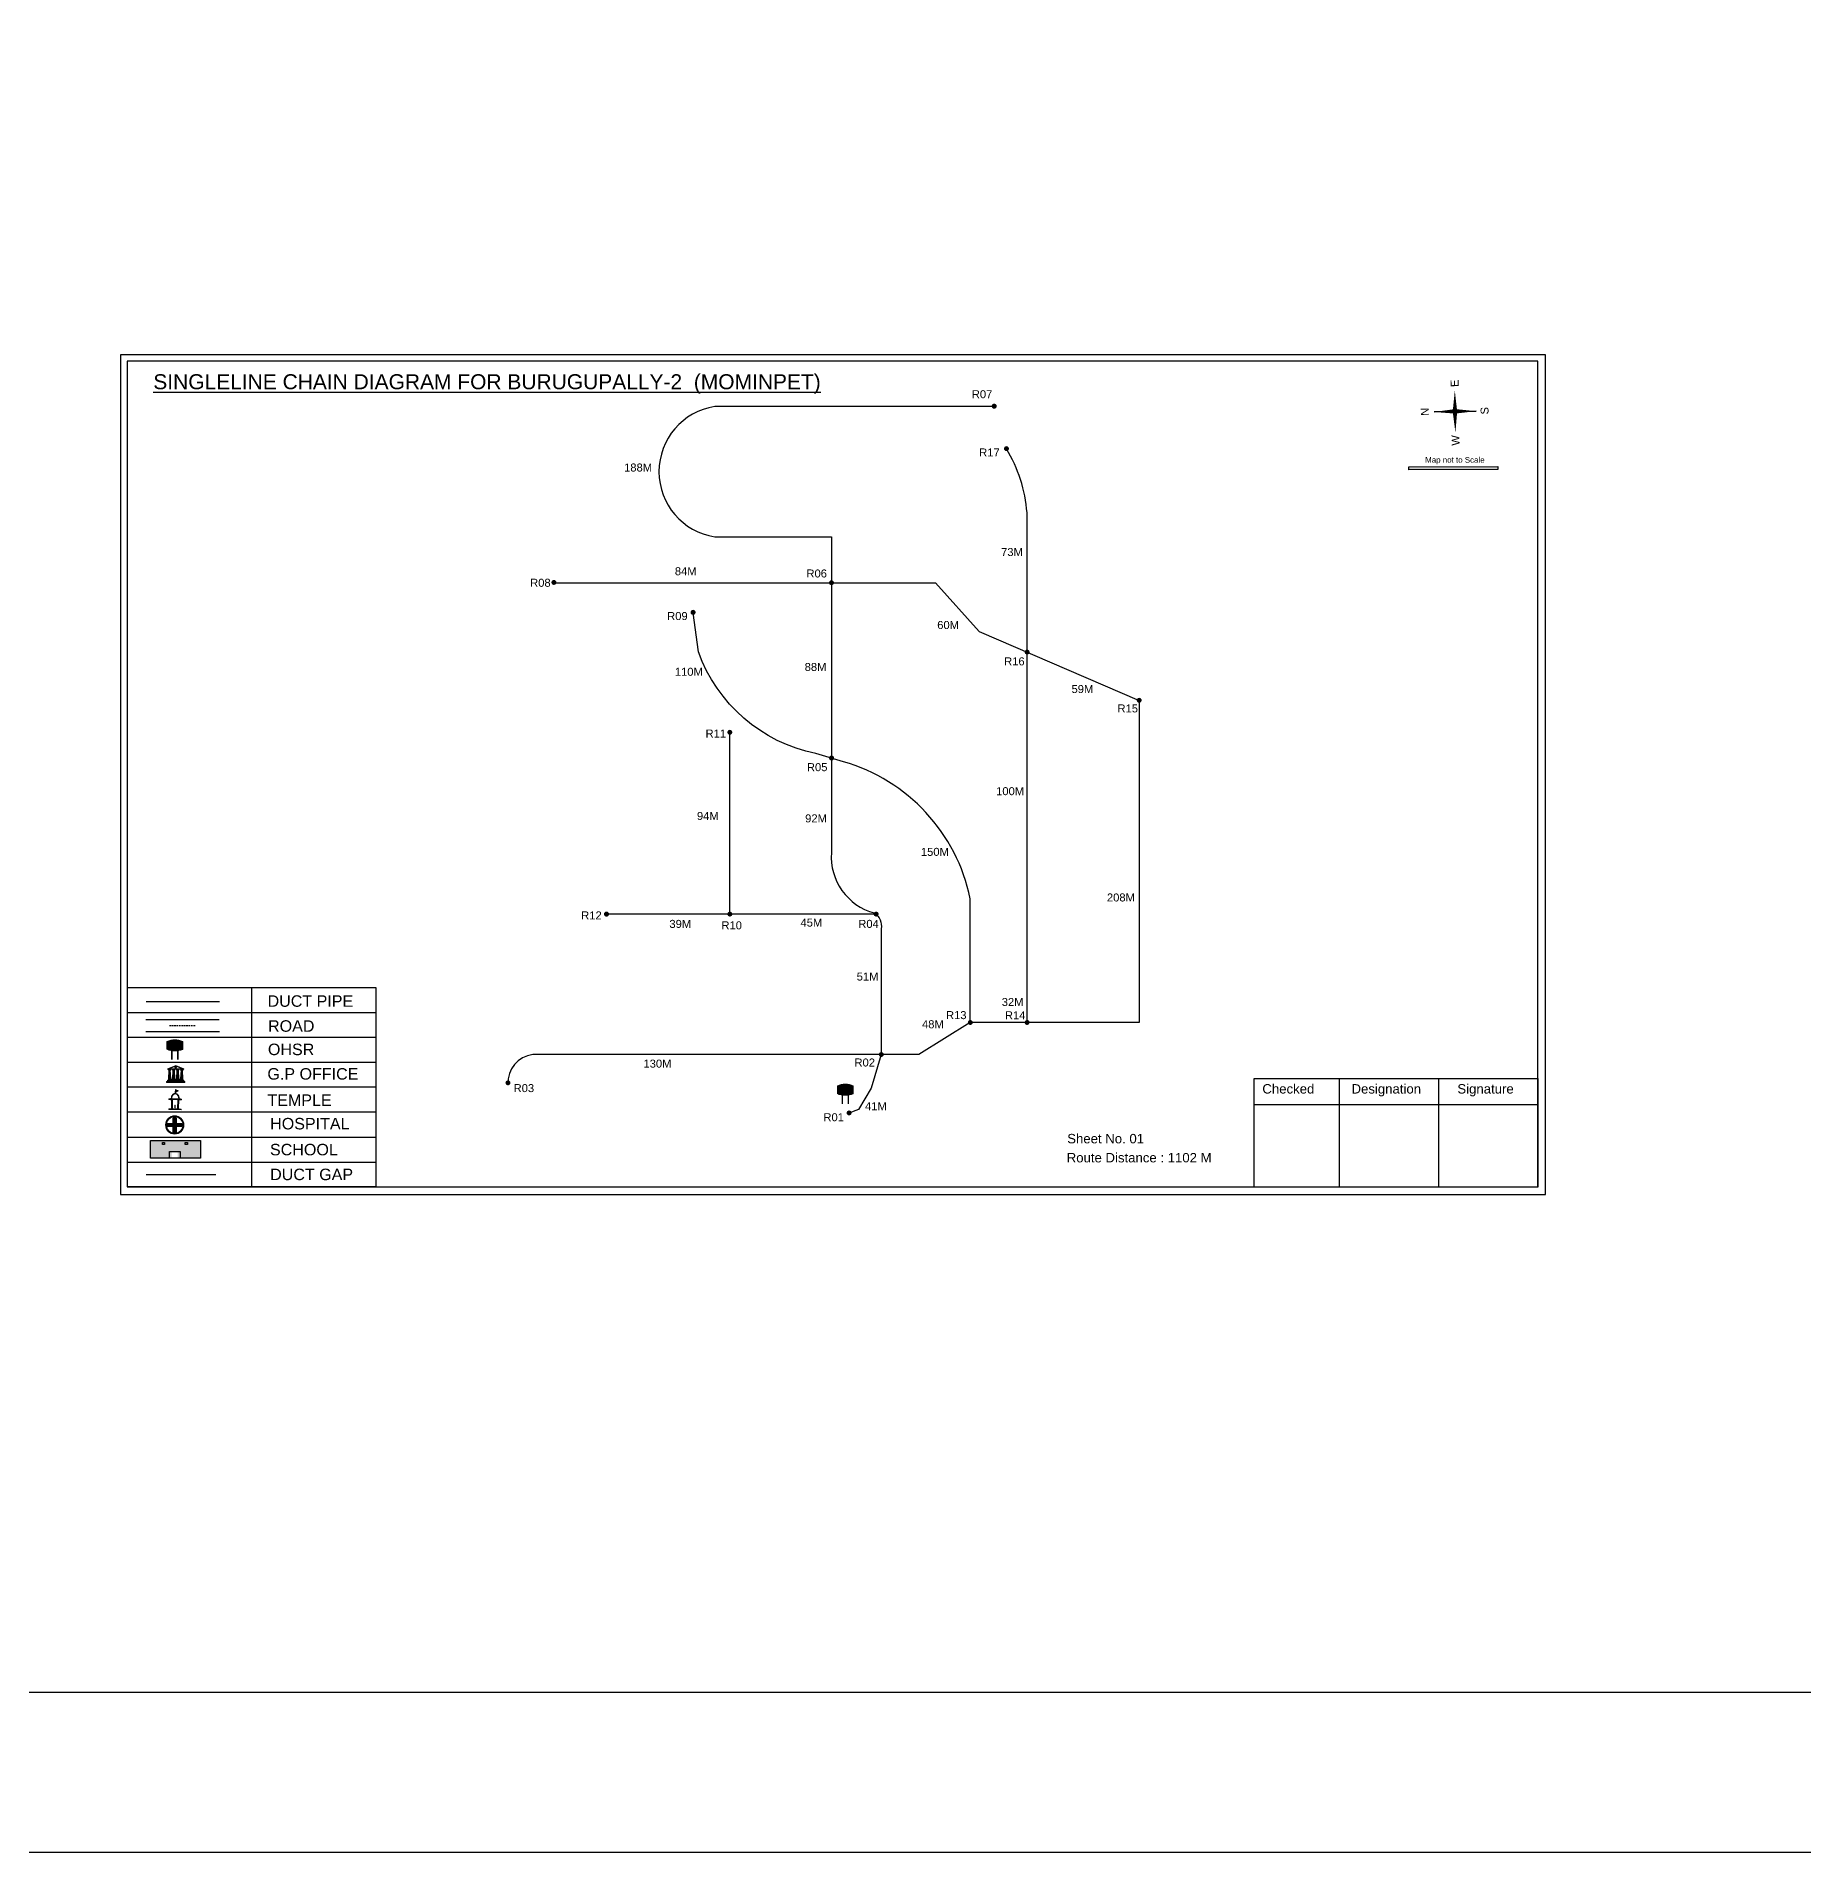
# Model space of a CAD drawing. Header units: inches. Extents: x -512 to 3904, y -21409 to -15407.
# Drawn here: x 592 to 1696, y -21409 to -20275 of the extents above; entities that cross this region are included whole.
import ezdxf

# ---------------------------------------------------------------- set-up
doc = ezdxf.new("R2010")
doc.units = ezdxf.units.IN
doc.header["$MEASUREMENT"] = 0
doc.linetypes.add('DASHEDX2', pattern=[1.5, 1, -0.5])
for name, color, linetype in [('LANDMARK', 7, 'Continuous'), ('OHT', 7, 'Continuous'), ('pipe', 5, 'Continuous')]:
    doc.layers.add(name, color=color, linetype=linetype)
doc.styles.get("Standard").update_dxf_attribs({"font": 'arial.ttf'})

# ---------------------------------------------------------------- blocks, each defined once
blk = doc.blocks.new('OHT')
at = {"linetype": 'Continuous', "lineweight": 0, "true_color": 0x0ffffc}
blk.add_hatch(color=4, dxfattribs=at).paths.add_polyline_path([(0.012, 1), (0, 1, 0.101323), (-0.4, 0.916), (-0.4, 0.525, 0.194075), (0.399, 0.521), (0.399, 0.921, 0.097877)])
at = {"color": 4, "linetype": 'Continuous', "lineweight": 0, "true_color": 0x0ffffc, "flags": 128}
for points in [[(-0.4, 0.525), (-0.4, 0.916)], [(0.399, 0.521), (0.399, 0.921)]]:
    blk.add_lwpolyline(points, dxfattribs=at)
at = {"color": 4, "linetype": 'Continuous', "lineweight": 0, "true_color": 0x0ffffc, "const_width": 0.075, "flags": 128}
for points in [[(-0.15, 0), (-0.15, 0.475)], [(0.15, 0), (0.15, 0.473)]]:
    blk.add_lwpolyline(points, dxfattribs=at)
at = {"color": 4, "linetype": 'Continuous', "lineweight": 0, "true_color": 0x0ffffc}
for centre, radius, start, end in [((0.006, -0.019), 1.019, 67.31091, 113.47108), ((0.004, 1.513), 1.068, 247.76824, 291.70073)]:
    blk.add_arc(centre, radius, start, end, dxfattribs=at)
blk = doc.blocks.new('Government_Office')
at = {"linetype": 'Continuous', "lineweight": 0, "true_color": 0xff0000}
for points in [[(-0.5, 0.05), (0.5, 0.05), (0.5, 0), (-0.5, 0)], [(-0.45, 0.08), (-0.45, 0.12), (0.45, 0.12), (0.45, 0.08)], [(-0.4, 0.14), (-0.4, 0.18), (0.4, 0.18), (0.4, 0.14)]]:
    blk.add_hatch(color=1, dxfattribs=at).paths.add_polyline_path(points)
h = blk.add_hatch(color=1, dxfattribs=at)
h.paths.add_polyline_path([(0.44, 0.72), (0.45, 0.75), (0, 0.93), (-0.45, 0.75), (-0.44, 0.72)])
h.paths.add_polyline_path([(0.36, 0.75), (-0.36, 0.75), (0, 0.9)], flags=16)
h.paths.add_polyline_path([(0, 0.78, -1), (0, 0.87, -1)], flags=0)
h = blk.add_hatch(color=1, dxfattribs=at)
edge = h.paths.add_edge_path()
edge.add_line((-0.27, 0.2), (-0.3, 0.68))
edge.add_line((-0.3, 0.68), (-0.29, 0.68))
edge.add_arc((-0.28, 0.69), 0.0176, 225.304, 441.5659)
edge.add_line((-0.28, 0.7), (-0.39, 0.7))
edge.add_arc((-0.39, 0.69), 0.0176, 98.4341, 314.696)
edge.add_line((-0.38, 0.68), (-0.37, 0.68))
edge.add_line((-0.37, 0.68), (-0.4, 0.2))
edge.add_line((-0.4, 0.2), (-0.27, 0.2))
h = blk.add_hatch(color=1, dxfattribs=at)
edge = h.paths.add_edge_path()
edge.add_line((-0.05, 0.2), (-0.07, 0.68))
edge.add_line((-0.07, 0.68), (-0.07, 0.68))
edge.add_arc((-0.05, 0.69), 0.0176, 225.304, 441.5659)
edge.add_line((-0.05, 0.7), (-0.17, 0.7))
edge.add_arc((-0.17, 0.69), 0.0176, 98.4341, 314.696)
edge.add_line((-0.16, 0.68), (-0.15, 0.68))
edge.add_line((-0.15, 0.68), (-0.18, 0.2))
edge.add_line((-0.18, 0.2), (-0.05, 0.2))
h = blk.add_hatch(color=1, dxfattribs=at)
edge = h.paths.add_edge_path()
edge.add_arc((0, 0.83), 0.0467, 90, 270)
edge.add_arc((0, 0.83), 0.0467, 270, 450)
h = blk.add_hatch(color=1, dxfattribs=at)
edge = h.paths.add_edge_path()
edge.add_line((0.18, 0.2), (0.15, 0.68))
edge.add_line((0.15, 0.68), (0.16, 0.68))
edge.add_arc((0.17, 0.69), 0.0176, 225.304, 441.5659)
edge.add_line((0.17, 0.7), (0.05, 0.7))
edge.add_arc((0.05, 0.69), 0.0176, 98.4341, 314.696)
edge.add_line((0.07, 0.68), (0.07, 0.68))
edge.add_line((0.07, 0.68), (0.05, 0.2))
edge.add_line((0.05, 0.2), (0.18, 0.2))
h = blk.add_hatch(color=1, dxfattribs=at)
edge = h.paths.add_edge_path()
edge.add_line((0.4, 0.2), (0.37, 0.68))
edge.add_line((0.37, 0.68), (0.38, 0.68))
edge.add_arc((0.39, 0.69), 0.0176, 225.304, 441.5659)
edge.add_line((0.4, 0.7), (0.28, 0.7))
edge.add_arc((0.28, 0.69), 0.0176, 98.4341, 314.696)
edge.add_line((0.29, 0.68), (0.3, 0.68))
edge.add_line((0.3, 0.68), (0.27, 0.2))
edge.add_line((0.27, 0.2), (0.4, 0.2))
at = {"color": 1, "linetype": 'Continuous', "lineweight": 0, "true_color": 0xff0000, "flags": 128}
for points in [[(-0.5, 0.05), (0.5, 0.05), (0.5, 0), (-0.5, 0)], [(-0.45, 0.75), (-0.44, 0.72), (0.44, 0.72), (0.45, 0.75), (0, 0.93)], [(-0.45, 0.08), (-0.45, 0.12), (0.45, 0.12), (0.45, 0.08)], [(-0.4, 0.14), (-0.4, 0.18), (0.4, 0.18), (0.4, 0.14)], [(-0.36, 0.75), (0.36, 0.75), (0, 0.9)]]:
    blk.add_lwpolyline(points, close=True, dxfattribs=at)
for points in [[(-0.27, 0.2), (-0.3, 0.68), (-0.29, 0.68, 1.379694), (-0.28, 0.7), (-0.39, 0.7, 1.379694), (-0.38, 0.68), (-0.37, 0.68), (-0.4, 0.2)], [(-0.05, 0.2), (-0.07, 0.68), (-0.07, 0.68, 1.379694), (-0.05, 0.7), (-0.17, 0.7, 1.379694), (-0.16, 0.68), (-0.15, 0.68), (-0.18, 0.2)], [(0, 0.87, 1), (0, 0.78, 1)], [(0.18, 0.2), (0.15, 0.68), (0.16, 0.68, 1.379694), (0.17, 0.7), (0.05, 0.7, 1.379694), (0.07, 0.68), (0.07, 0.68), (0.05, 0.2)], [(0.4, 0.2), (0.37, 0.68), (0.38, 0.68, 1.379694), (0.4, 0.7), (0.28, 0.7, 1.379694), (0.29, 0.68), (0.3, 0.68), (0.27, 0.2)]]:
    blk.add_lwpolyline(points, format="xyb", close=True, dxfattribs=at)
blk = doc.blocks.new('Temple')
at = {"linetype": 'Continuous', "lineweight": 0, "true_color": 0xff0000}
h = blk.add_hatch(color=1, dxfattribs=at)
edge = h.paths.add_edge_path()
edge.add_line((0.012, 0.857), (0, 0.85))
edge.add_line((0, 0.85), (-0.003, 0.925))
edge.add_line((-0.003, 0.925), (-0.012, 0.925))
edge.add_line((-0.012, 0.925), (-0.012, 0.806))
edge.add_spline(control_points=[(-0.012, 0.806), (-0.004, 0.807), (0.004, 0.807), (0.012, 0.806)], knot_values=[6.223801, 6.223801, 6.223801, 6.223801, 6.343965, 6.343965, 6.343965, 6.343965], degree=3, periodic=0)
edge.add_line((0.012, 0.806), (0.012, 0.857))
at = {"linetype": 'Continuous', "lineweight": 0, "true_color": 0xe66000}
blk.add_hatch(color=32, dxfattribs=at).paths.add_polyline_path([(-0.006, 1), (0.147, 0.931), (0, 0.85)])
at = {"linetype": 'Continuous', "lineweight": 0, "true_color": 0xff0000}
h = blk.add_hatch(color=1, dxfattribs=at)
edge = h.paths.add_edge_path()
edge.add_line((0.175, 0.49), (0.225, 0.49))
edge.add_line((0.225, 0.49), (0.225, 0.497))
edge.add_line((0.225, 0.497), (0.307, 0.497))
edge.add_line((0.307, 0.497), (0.307, 0.533))
edge.add_line((0.307, 0.533), (0.257, 0.533))
edge.add_line((0.257, 0.533), (0.257, 0.54))
edge.add_line((0.257, 0.54), (0.2, 0.54))
edge.add_spline(control_points=[(0.2, 0.54), (0.2, 0.589), (0.19, 0.638), (0.142, 0.743), (0.092, 0.79), (0.027, 0.805), (0.02, 0.806), (0.012, 0.806)], knot_values=[4.712389, 4.712389, 4.712389, 4.712389, 5.278166, 5.278166, 6.117402, 6.117402, 6.223801, 6.223801, 6.223801, 6.223801], degree=3, periodic=0)
edge.add_line((0.012, 0.806), (0.012, 0.79))
edge.add_line((0.012, 0.79), (-0.012, 0.79))
edge.add_line((-0.012, 0.79), (-0.012, 0.806))
edge.add_spline(control_points=[(-0.012, 0.806), (-0.055, 0.802), (-0.096, 0.781), (-0.171, 0.699), (-0.197, 0.628), (-0.2, 0.55), (-0.2, 0.545), (-0.2, 0.54)], knot_values=[6.343965, 6.343965, 6.343965, 6.343965, 6.956638, 6.956638, 7.795874, 7.795874, 7.853982, 7.853982, 7.853982, 7.853982], degree=3, periodic=0)
edge.add_line((-0.2, 0.54), (-0.257, 0.54))
edge.add_line((-0.257, 0.54), (-0.257, 0.533))
edge.add_line((-0.257, 0.533), (-0.307, 0.533))
edge.add_line((-0.307, 0.533), (-0.307, 0.497))
edge.add_line((-0.307, 0.497), (-0.225, 0.497))
edge.add_line((-0.225, 0.497), (-0.225, 0.49))
edge.add_line((-0.225, 0.49), (-0.175, 0.49))
edge.add_line((-0.175, 0.49), (-0.175, 0.07))
edge.add_arc((-0.205, 0.07), 0.03, -90, 0, ccw=False)
edge.add_line((-0.205, 0.04), (-0.257, 0.04))
edge.add_line((-0.257, 0.04), (-0.257, 0.033))
edge.add_line((-0.257, 0.033), (-0.307, 0.033))
edge.add_line((-0.307, 0.033), (-0.307, 0))
edge.add_line((-0.307, 0), (0.307, 0))
edge.add_line((0.307, 0), (0.307, 0.033))
edge.add_line((0.307, 0.033), (0.257, 0.033))
edge.add_line((0.257, 0.033), (0.257, 0.04))
edge.add_line((0.257, 0.04), (0.205, 0.04))
edge.add_arc((0.205, 0.07), 0.03, 180, 270, ccw=False)
edge.add_line((0.175, 0.07), (0.175, 0.49))
h.paths.add_polyline_path([(0.125, 0.07, -0.414214), (0.095, 0.04), (0.05, 0.04), (0.05, 0.033), (-0.05, 0.033), (-0.05, 0.04), (-0.095, 0.04, -0.414214), (-0.125, 0.07), (-0.125, 0.497), (0.125, 0.497)], flags=16)
edge = h.paths.add_edge_path(flags=16)
edge.add_ellipse((0, 0.54), major_axis=(0, 0.242), ratio=0.722808, start_angle=270, end_angle=450, ccw=False)
edge.add_line((0.175, 0.54), (-0.175, 0.54))
h.paths.add_polyline_path([(0.012, 0.23), (0.012, 0.07), (-0.012, 0.07), (-0.012, 0.23)], flags=0)
h = blk.add_hatch(color=1, dxfattribs=at)
edge = h.paths.add_edge_path()
edge.add_line((0.012, 0.79), (0.012, 0.806))
edge.add_spline(control_points=[(0.012, 0.806), (0.004, 0.807), (-0.004, 0.807), (-0.012, 0.806)], knot_values=[6.223801, 6.223801, 6.223801, 6.223801, 6.343965, 6.343965, 6.343965, 6.343965], degree=3, periodic=0)
edge.add_line((-0.012, 0.806), (-0.012, 0.79))
edge.add_line((-0.012, 0.79), (0.012, 0.79))
at = {"color": 1, "linetype": 'Continuous', "lineweight": 0, "true_color": 0xff0000, "flags": 128}
for points in [[(0.012, 0.925), (-0.012, 0.925), (-0.012, 0.79), (0.012, 0.79)], [(0.012, 0.23), (-0.012, 0.23), (-0.012, 0.07), (0.012, 0.07)]]:
    blk.add_lwpolyline(points, close=True, dxfattribs=at)
at = {"color": 32, "linetype": 'Continuous', "lineweight": 0, "true_color": 0xe66000, "flags": 128}
blk.add_lwpolyline([(-0.006, 1), (0.147, 0.931), (0, 0.85), (-0.006, 1)], dxfattribs=at)
at = {"color": 1, "linetype": 'Continuous', "lineweight": 0, "true_color": 0xff0000, "flags": 128}
blk.add_lwpolyline([(0.2, 0.54), (0.257, 0.54), (0.257, 0.533), (0.307, 0.533), (0.307, 0.497), (0.225, 0.497), (0.225, 0.49), (0.175, 0.49), (0.175, 0.07, 0.414214), (0.205, 0.04), (0.257, 0.04), (0.257, 0.033), (0.307, 0.033), (0.307, 0), (-0.307, 0), (-0.307, 0.033), (-0.257, 0.033), (-0.257, 0.04), (-0.205, 0.04, 0.414214), (-0.175, 0.07), (-0.175, 0.49), (-0.225, 0.49), (-0.225, 0.497), (-0.307, 0.497), (-0.307, 0.533), (-0.257, 0.533), (-0.257, 0.54), (-0.2, 0.54)], format="xyb", dxfattribs=at)
blk.add_lwpolyline([(-0.175, 0.54), (0.175, 0.54)], dxfattribs=at)
blk.add_lwpolyline([(0.125, 0.497), (0.125, 0.07, -0.414214), (0.095, 0.04), (0.05, 0.04), (0.05, 0.033), (-0.05, 0.033), (-0.05, 0.04), (-0.095, 0.04, -0.414214), (-0.125, 0.07), (-0.125, 0.497)], format="xyb", close=True, dxfattribs=at)
at = {"color": 1, "linetype": 'Continuous', "lineweight": 0, "true_color": 0xff0000}
blk.add_ellipse((0, 0.54), major_axis=(0, 0.242), ratio=0.722808, start_param=4.712389, end_param=7.853982, dxfattribs=at)
blk.add_open_spline([(0.2, 0.54), (0.2, 0.589), (0.19, 0.638), (0.142, 0.743), (0.092, 0.79), (-0.023, 0.816), (-0.085, 0.794), (-0.171, 0.699), (-0.197, 0.628), (-0.2, 0.55), (-0.2, 0.545), (-0.2, 0.54)], degree=3, knots=[4.712389, 4.712389, 4.712389, 4.712389, 5.278166, 5.278166, 6.117402, 6.117402, 6.956638, 6.956638, 7.795874, 7.795874, 7.853982, 7.853982, 7.853982, 7.853982], dxfattribs=at)
blk = doc.blocks.new('*U139')
at = {"color": 0, "linetype": 'DASHEDX2', "transparency": 16777216}
blk.add_line((-8.2, 0), (8, 0), dxfattribs=at)
blk = doc.blocks.new('Hospital')
at = {"linetype": 'Continuous', "lineweight": 0, "true_color": 0x000000}
h = blk.add_hatch(color=18, dxfattribs=at)
h.paths.add_polyline_path([(-0.5, 0, 1), (0.5, 0, 1)])
h.paths.add_polyline_path([(0.446, 0, -1), (-0.446, 0, -1)], flags=16)
at = {"linetype": 'Continuous', "true_color": 0xff0000}
blk.add_hatch(color=1, dxfattribs=at).paths.add_polyline_path([(-0.394, 0.08), (-0.08, 0.08), (-0.08, 0.394), (0.08, 0.394), (0.08, 0.08), (0.394, 0.08), (0.394, -0.08), (0.08, -0.08), (0.08, -0.394), (-0.08, -0.394), (-0.08, -0.08), (-0.394, -0.08)])
at = {"color": 1, "linetype": 'Continuous', "true_color": 0xff0000, "flags": 128}
blk.add_lwpolyline([(-0.394, 0.08), (-0.08, 0.08), (-0.08, 0.394), (0.08, 0.394), (0.08, 0.08), (0.394, 0.08), (0.394, -0.08), (0.08, -0.08), (0.08, -0.394), (-0.08, -0.394), (-0.08, -0.08), (-0.394, -0.08)], close=True, dxfattribs=at)
at = {"color": 18, "linetype": 'Continuous', "lineweight": 0, "true_color": 0x000000}
for radius in [0.5, 0.446]:
    blk.add_circle((0, 0), radius, dxfattribs=at)

msp = doc.modelspace()

# ---------------------------------------------------------------- hatches: boundary and pattern name
at = {"ltscale": 0.5}
h = msp.add_hatch(color=5, dxfattribs=at)
h.dxf.hatch_style = 1
h.paths.add_polyline_path([(1192.1, -20505.6, 1), (1188.9, -20505.6, 1)])
h = msp.add_hatch(color=5, dxfattribs=at)
h.dxf.hatch_style = 1
h.paths.add_polyline_path([(1199.7, -20532.1, 1), (1196.6, -20532.1, 1)])
at = {"true_color": 0x0093dd}
h = msp.add_hatch(color=142, dxfattribs=at)
h.dxf.hatch_style = 1
h.paths.add_polyline_path([(1449.5, -20543.4), (1449.5, -20545.3), (1505, -20545.1), (1505, -20543.3)])
at = {"ltscale": 0.5}
h = msp.add_hatch(color=5, dxfattribs=at)
h.dxf.hatch_style = 1
h.paths.add_polyline_path([(917, -20615.7, 1), (913.9, -20615.7, 1)])
h = msp.add_hatch(color=5, dxfattribs=at)
h.dxf.hatch_style = 1
h.paths.add_polyline_path([(1090.4, -20615.9, 1), (1087.3, -20615.9, 1)])
h = msp.add_hatch(color=5, dxfattribs=at)
h.dxf.hatch_style = 1
h.paths.add_polyline_path([(1004, -20634.4, 1), (1000.8, -20634.4, 1)])
h = msp.add_hatch(color=5, dxfattribs=at)
h.dxf.hatch_style = 1
h.paths.add_polyline_path([(1212.6, -20659.2, 1), (1209.5, -20659.2, 1)])
h = msp.add_hatch(color=5, dxfattribs=at)
h.dxf.hatch_style = 1
h.paths.add_polyline_path([(1282.6, -20689.3, 1), (1279.5, -20689.3, 1)])
h = msp.add_hatch(color=5, dxfattribs=at)
h.dxf.hatch_style = 1
h.paths.add_polyline_path([(1026.9, -20709.3, 1), (1023.8, -20709.3, 1)])
h = msp.add_hatch(color=5, dxfattribs=at)
h.dxf.hatch_style = 1
h.paths.add_polyline_path([(1090.5, -20725.4, 1), (1087.3, -20725.4, 1)])
h = msp.add_hatch(color=5, dxfattribs=at)
h.dxf.hatch_style = 1
h.paths.add_polyline_path([(949.9, -20822.9, 1), (946.7, -20822.9, 1)])
h = msp.add_hatch(color=5, dxfattribs=at)
h.dxf.hatch_style = 1
h.paths.add_polyline_path([(1026.9, -20822.9, 1), (1023.8, -20822.9, 1)])
h = msp.add_hatch(color=5, dxfattribs=at)
h.dxf.hatch_style = 1
h.paths.add_polyline_path([(1118.3, -20822.9, 1), (1115.2, -20822.9, 1)])
h = msp.add_hatch(color=5, dxfattribs=at)
h.dxf.hatch_style = 1
h.paths.add_polyline_path([(1177.1, -20890.6, 1), (1174, -20890.6, 1)])
h = msp.add_hatch(color=5, dxfattribs=at)
h.dxf.hatch_style = 1
h.paths.add_polyline_path([(1212.6, -20890.6, 1), (1209.5, -20890.6, 1)])
h = msp.add_hatch(color=5, dxfattribs=at)
h.dxf.hatch_style = 1
h.paths.add_polyline_path([(1121.5, -20910.6, 1), (1118.4, -20910.6, 1)])
h = msp.add_hatch(color=5, dxfattribs=at)
h.dxf.hatch_style = 1
h.paths.add_polyline_path([(888.3, -20928.3, 1), (885.2, -20928.3, 1)])
h = msp.add_hatch(color=5, dxfattribs=at)
h.dxf.hatch_style = 1
h.paths.add_polyline_path([(1101.4, -20947.1, 1), (1098.3, -20947.1, 1)])
at = {"true_color": 0xc8c92d}
h = msp.add_hatch(color=52, dxfattribs=at)
h.dxf.hatch_style = 1
h.paths.add_polyline_path([(669.7, -20964.3), (663.5, -20964.3), (663.5, -20975.4), (669.7, -20975.4)])
h.paths.add_polyline_path([(694.5, -20964.3), (688.4, -20964.3), (688.4, -20975.4), (694.5, -20975.4)])
at = {"true_color": 0x293189}
h = msp.add_hatch(color=177, dxfattribs=at)
h.dxf.hatch_style = 1
h.paths.add_polyline_path([(688.4, -20964.3), (669.7, -20964.3), (669.7, -20975.4), (676.7, -20975.4), (676.7, -20971.8), (680.5, -20971.8), (680.5, -20975.4), (688.4, -20975.4)])
h.paths.add_polyline_path([(672.3, -20966.8), (671, -20966.8), (671, -20965.6), (672.3, -20965.6)], flags=16)
h.paths.add_polyline_path([(685.2, -20966.8), (685.2, -20965.6), (686.6, -20965.6), (686.6, -20966.8)], flags=16)

# ---------------------------------------------------------------- linework, layer by layer
for p, q in [((1491.6, -20508.7), (1465.3, -20509.2)), ((1465.3, -20509.2), (1491.6, -20508.7)), ((1491.6, -20508.7), (1465.3, -20509.2)), ((1478.4, -20508.9), (1491.6, -20508.7)), ((648.8, -20868.9), (648.8, -20992.1)), ((726.6, -20868.9), (726.6, -20993.3)), ((804.4, -20884.5), (648.8, -20884.5)), ((660.5, -20888.8), (706.4, -20888.8)), ((804.4, -20900), (648.8, -20900)), ((660.5, -20896.3), (706.6, -20896.3)), ((804.4, -20915.6), (648.8, -20915.6)), ((804.4, -20931.1), (648.8, -20931.1)), ((804.4, -20946.7), (648.8, -20946.7)), ((648.8, -20962.2), (804.4, -20962.2)), ((648.8, -20977.8), (804.4, -20977.8)), ((648.8, -20992.1), (648.8, -20993.3)), ((648.8, -20992.4), (648.8, -20993.3)), ((804.4, -20993.3), (648.8, -20993.3))]:
    msp.add_line(p, q)
at = {"color": 1}
msp.add_line((1465.3, -20509.2), (1478.4, -20508.9), dxfattribs=at)
at = {"color": 242, "true_color": 0xcd2027}
for p, q in [((1405.9, -20925.5), (1405.9, -20993.4)), ((1468.1, -20925.5), (1468.1, -20993.4)), ((1352.9, -20941.9), (1530.1, -20941.9))]:
    msp.add_line(p, q, dxfattribs=at)
for points in [[(-511.8, -15406.9), (3904.1, -15406.9), (3904.1, -21409.2), (-511.8, -21409.2)], [(-411.8, -15506.9), (3804.1, -15506.9), (3804.1, -21309.2), (-411.8, -21309.2)], [(644.7, -20473.5), (644.7, -20998), (1534.9, -20998), (1534.9, -20473.5)], [(648.8, -20477.5), (648.8, -20993.3), (1530.1, -20993.3), (1530.1, -20477.5)], [(694.6, -20964.3), (694.6, -20975.4), (663.5, -20975.4), (663.5, -20964.3)], [(672.3, -20965.6), (672.3, -20966.8), (671, -20966.8), (671, -20965.6)], [(685.2, -20966.8), (685.2, -20965.6), (686.6, -20965.6), (686.6, -20966.8)]]:
    msp.add_lwpolyline(points, close=True)
at = {"color": 142, "true_color": 0x0093dd}
msp.add_lwpolyline([(1505, -20545.1), (1449.5, -20545.3), (1449.5, -20543.4), (1505, -20543.3), (1505, -20545.1)], dxfattribs=at)
for points in [[(804.4, -20993.3), (804.4, -20868.9), (648.8, -20868.9)], [(675.4, -20975.4), (675.4, -20971.3), (681.9, -20971.3), (681.9, -20975.4)]]:
    msp.add_lwpolyline(points)
at = {"color": 242, "true_color": 0xcd2027}
msp.add_lwpolyline([(1530.1, -20993.4), (1352.9, -20993.4), (1352.9, -20925.5), (1530.1, -20925.5)], close=True, dxfattribs=at)
for points in [[(1479.7, -20508.9), (1476.9, -20509), (1478.2, -20495.8)], [(1479.7, -20508.9), (1476.9, -20509), (1478.2, -20495.8)], [(1479.7, -20508.9), (1476.9, -20509), (1478.6, -20522.1)], [(1479.7, -20508.9), (1476.9, -20509), (1478.6, -20522.1)], [(1478.4, -20510.2), (1478.4, -20507.4), (1491.6, -20508.7)], [(1478.4, -20510.2), (1478.4, -20507.4), (1491.6, -20508.7)]]:
    msp.add_solid(points)
at = {"color": 1}
msp.add_solid([(1478.4, -20510.2), (1478.4, -20507.4), (1465.3, -20509.2)], dxfattribs=at)
msp.add_solid([(1478.4, -20510.2), (1478.4, -20507.4), (1465.3, -20509.2)], dxfattribs=at)
at = {"layer": 'OHT', "color": 5}
msp.add_line((660.7, -20877.4), (706.5, -20877.4), dxfattribs=at)
at = {"layer": 'OHT', "color": 1}
msp.add_line((660.7, -20985.6), (704.2, -20985.6), dxfattribs=at)
at = {"layer": 'pipe'}
for points in [[(1190.5, -20505.8), (1016, -20505.8, 0.857769), (1016, -20587.2), (1088.8, -20587.2), (1088.8, -20615.9)], [(1211, -20890.7), (1211, -20643.2), (1211, -20572.2, 0.118238), (1198.1, -20532.2)], [(1175.5, -20890.7), (1175.5, -20813.3, 0.279298), (1096.3, -20727.7), (1079.1, -20722.6, -0.263779), (1005.8, -20659), (1002.4, -20634.6)], [(1088.8, -20723.5), (1088.8, -20784.4, 0.359713), (1115.6, -20822.2, -0.296392), (1119.9, -20832.1), (1119.9, -20910.7)], [(1175.5, -20890.7), (1143.5, -20910.7), (902.2, -20910.7, 0.387932), (886.7, -20929.1)]]:
    msp.add_lwpolyline(points, format="xyb", dxfattribs=at)
for points in [[(915.4, -20615.9), (1081.8, -20615.9), (1102.8, -20615.9)], [(1088.8, -20615.9), (1088.8, -20725.5)], [(1102.8, -20615.9), (1153.9, -20615.9), (1181, -20646.4)], [(1181, -20646.4), (1281, -20689.4), (1281, -20890.7), (1175.5, -20890.7)], [(1025.3, -20823), (1025.3, -20709.4)], [(1116.7, -20823), (948.2, -20823)], [(1119.9, -20910.7), (1113.7, -20931.6), (1105.8, -20944.9), (1099.7, -20947.3)]]:
    msp.add_lwpolyline(points, dxfattribs=at)

# ---------------------------------------------------------------- block references
at = {"linetype": 'DASHEDX2'}
msp.add_blockref('*U139', (683.5, -20892.5), dxfattribs=at)
at = {"layer": 'LANDMARK'}
for name, p, xscale, yscale, zscale in [('Government_Office', (679.2, -20928), 11.32114773247135, 11.32114773247135, 11.32114773247135), ('Hospital', (678.6, -20954.6), 11.41772014427468, 11.41772014427468, 11.41772014427468)]:
    msp.add_blockref(name, p, dxfattribs=dict(at, xscale=xscale, yscale=yscale, zscale=zscale))
at = {"layer": 'LANDMARK', "xscale": 12.62452535729322, "yscale": 12.62452535729322, "zscale": 12.62452535729322, "rotation": 358.3713438591284}
msp.add_blockref('Temple', (678.7, -20945.1), dxfattribs=at)
at = {"layer": 'OHT', "xscale": 12.45189723782068, "yscale": 12.45189723782068, "zscale": 12.45189723782068}
for p in [(678.7, -20913.9), (1097.5, -20941.6)]:
    msp.add_blockref('OHT', p, dxfattribs=at)

# ---------------------------------------------------------------- texts
at = {"color": 242, "true_color": 0xcd2027}
msp.add_text('%%USINGLELINE CHAIN DIAGRAM FOR BURUGUPALLY-2  (MOMINPET)', height=9.375, dxfattribs=at).set_placement((665.2, -20495))
for s, p in [('E', (1480.6, -20493.6)), ('N', (1462, -20511.5)), ('S', (1499.3, -20510.7)), ('W', (1481.2, -20530.2))]:
    msp.add_text(s, height=4.95, rotation=91.0063).set_placement(p)
for s, height, p in [('R07', 5, (1176.5, -20500.6)), ('R17', 5, (1181.1, -20537)), ('Map not to Scale', 3.542, (1459.7, -20540.9)), ('188M', 5, (959.3, -20546.4)), ('73M', 5, (1194.8, -20599.2)), ('84M', 5, (991, -20611.2)), ('R08', 5, (900.6, -20618.4)), ('R06', 5, (1073.2, -20612.6)), ('R09', 5, (986.2, -20639.2)), ('60M', 5, (1154.9, -20644.8)), ('R16', 5, (1196.7, -20667.5)), ('110M', 5, (991, -20674)), ('88M', 5, (1072.1, -20671)), ('59M', 5, (1238.8, -20684.8)), ('R15', 5, (1267.5, -20696.9)), ('R11', 5, (1010.2, -20712.6)), ('R05', 5, (1073.5, -20733.6)), ('100M', 5, (1191.7, -20748.6)), ('94M', 5, (1004.8, -20764.1)), ('92M', 5, (1072.4, -20765.6)), ('150M', 5, (1144.7, -20786.5)), ('208M', 5, (1260.9, -20815)), ('R12', 5, (932.5, -20826.2)), ('39M', 5, (987.6, -20831.5)), ('R10', 5, (1020.1, -20832.4)), ('45M', 5, (1069.5, -20830.7)), ('R04', 5, (1105.6, -20831.5)), ('51M', 5, (1104.6, -20864.4)), ('DUCT PIPE', 7.18, (736.6, -20880.8)), ('32M', 5, (1195.2, -20880.3)), ('ROAD ', 7.18, (736.9, -20896.4)), ('48M', 5, (1145.4, -20894.2)), ('R13', 5, (1160.4, -20888.5)), ('R14', 5, (1197.2, -20888.6)), ('OHSR', 7.18, (736.8, -20911)), ('G.P OFFICE', 7.18, (736.5, -20926.3)), ('130M', 5, (971.4, -20918.8)), ('R02', 5, (1103.2, -20918.1)), ('R03', 5, (890.3, -20934.1)), ('Checked', 5.89, (1358, -20935)), ('Designation', 5.886, (1413.7, -20935)), ('Signature', 5.89, (1479.8, -20935)), ('TEMPLE', 7.18, (736.5, -20942.7)), ('41M', 5, (1109.8, -20945.4)), ('HOSPITAL', 7.18, (738.2, -20957.4)), ('R01', 5, (1083.8, -20952.3)), ('SCHOOL', 7.18, (738.1, -20973.6)), ('Sheet No. 01', 5.886, (1236.1, -20966.1)), ('Route Distance : 1102 M', 5.886, (1235.8, -20978)), ('DUCT GAP', 7.18, (738.2, -20989.1))]:
    msp.add_text(s, height=height).set_placement(p)

doc.saveas('drawing.dxf')
